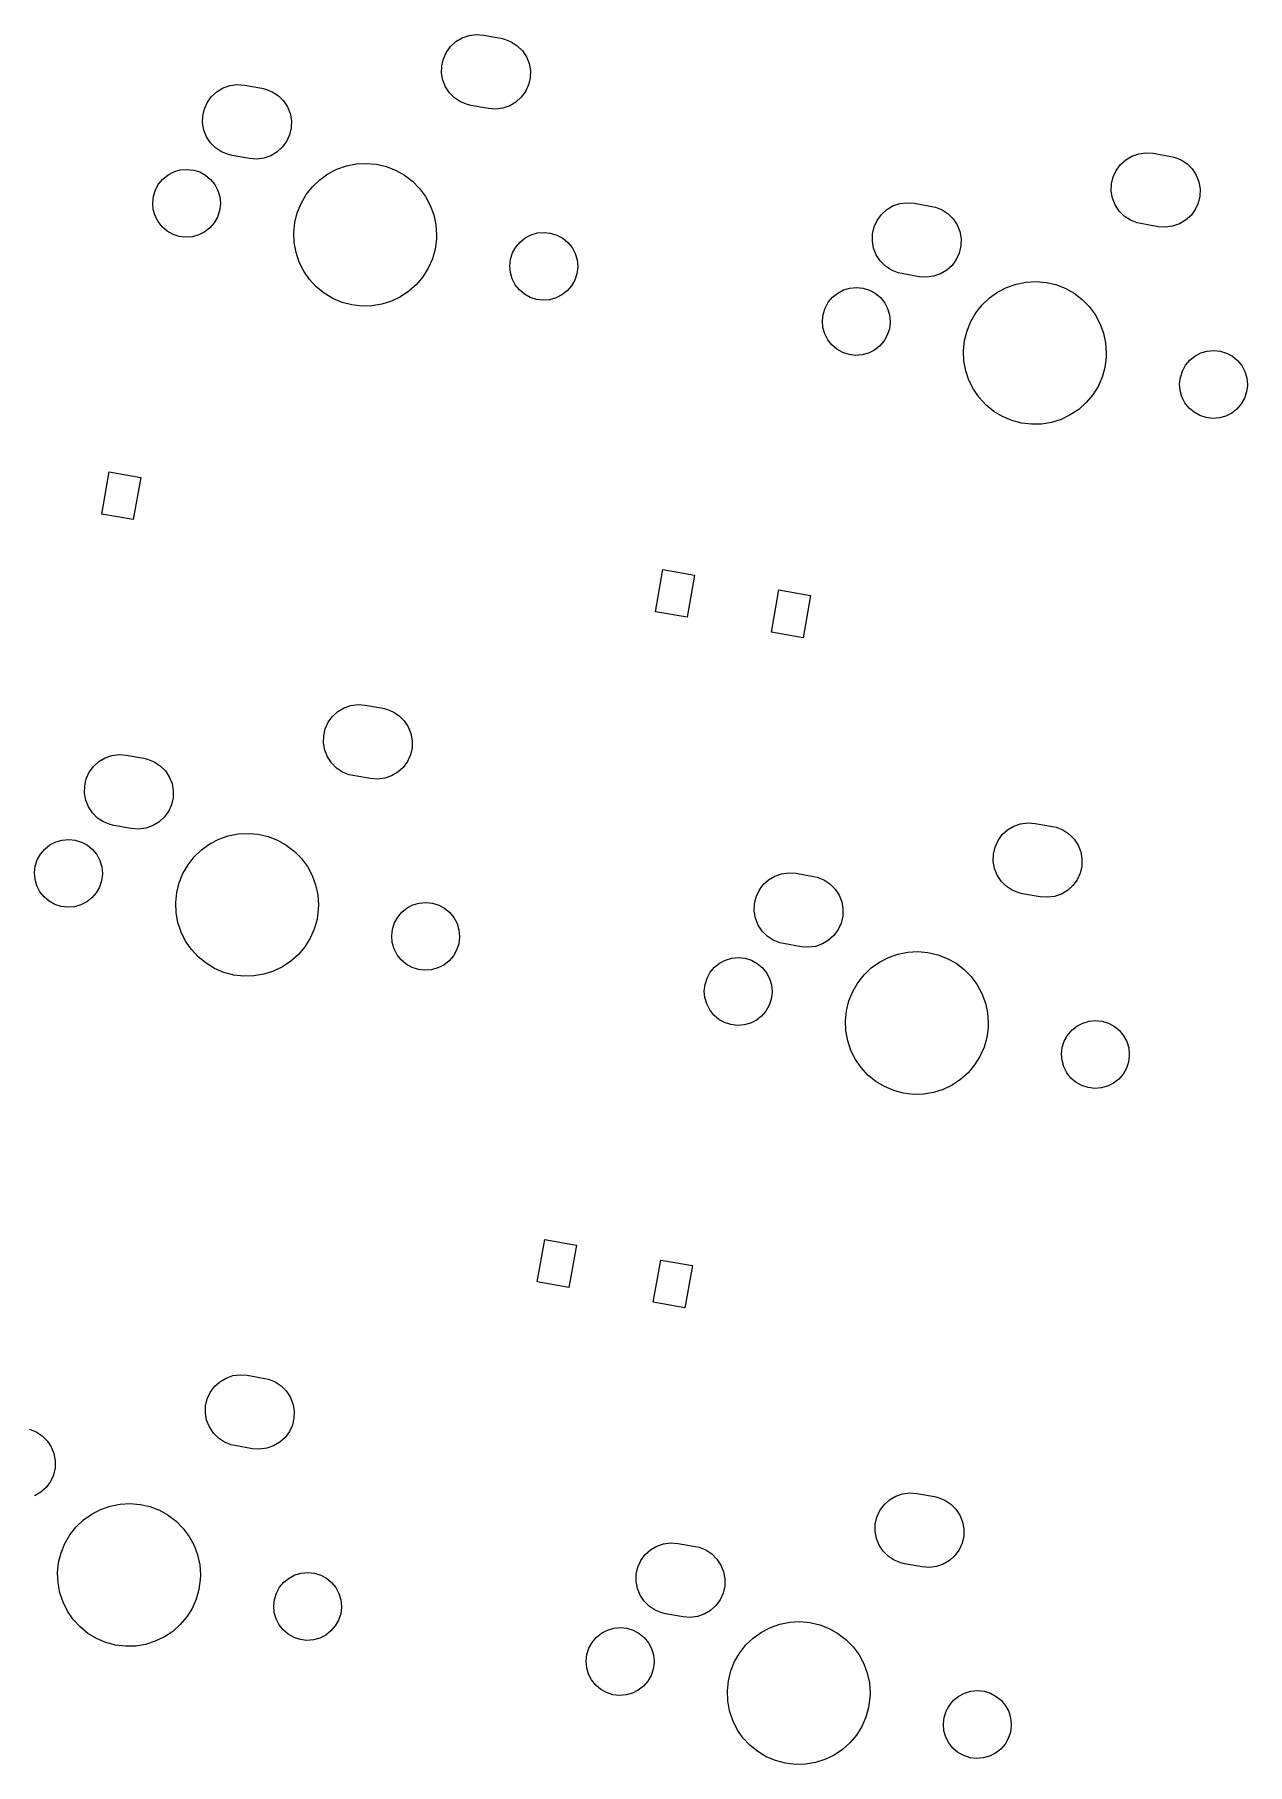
# Model space of a CAD drawing. Extents: x -73 to 324, y -180 to -25.
# Drawn here: x 117.53 to 151.5, y -102.15 to -53.72 of the extents above; entities that cross this region are included whole.
import ezdxf

# ---------------------------------------------------------------- set-up
doc = ezdxf.new("R2010")
doc.units = 0
doc.layers.add('BLACK', color=7, linetype='CONTINUOUS')

msp = doc.modelspace()

# ---------------------------------------------------------------- linework, layer by layer
at = {"layer": 'BLACK', "linetype": 'CONTINUOUS'}
for p, q in [((129.505, -53.8125), (129.696, -53.7467)), ((129.696, -53.7467), (129.897, -53.7207)), ((129.897, -53.7207), (130.098, -53.7355)), ((130.098, -53.7355), (130.591, -53.8223)), ((128.978, -54.398), (129.062, -54.2143)), ((129.062, -54.2143), (129.182, -54.0512)), ((129.182, -54.0512), (129.331, -53.9154)), ((129.331, -53.9154), (129.505, -53.8125)), ((130.591, -53.8223), (130.693, -53.8459)), ((130.693, -53.8459), (130.88, -53.9209)), ((130.88, -53.9209), (131.049, -54.0322)), ((131.049, -54.0322), (131.192, -54.1751)), ((131.192, -54.1751), (131.303, -54.3438)), ((128.928, -54.797), (128.933, -54.595)), ((128.933, -54.595), (128.978, -54.398)), ((131.303, -54.3438), (131.378, -54.5315)), ((131.378, -54.5315), (131.414, -54.7304)), ((122.637, -55.3142), (122.811, -55.2113)), ((122.811, -55.2113), (123.002, -55.1455)), ((123.002, -55.1455), (123.202, -55.1194)), ((123.202, -55.1194), (123.404, -55.1342)), ((123.404, -55.1342), (123.896, -55.2211)), ((128.963, -54.9959), (128.928, -54.797)), ((129.039, -55.1836), (128.963, -54.9959)), ((129.15, -55.3523), (129.039, -55.1836)), ((131.364, -55.1294), (131.28, -55.3132)), ((131.409, -54.9325), (131.364, -55.1294)), ((131.414, -54.7304), (131.409, -54.9325)), ((122.284, -55.7968), (122.368, -55.613)), ((122.368, -55.613), (122.487, -55.4499)), ((122.487, -55.4499), (122.637, -55.3142)), ((123.896, -55.2211), (123.998, -55.2446)), ((123.998, -55.2446), (124.186, -55.3197)), ((124.186, -55.3197), (124.355, -55.4309)), ((124.355, -55.4309), (124.498, -55.5738)), ((124.498, -55.5738), (124.609, -55.7426)), ((129.293, -55.4952), (129.15, -55.3523)), ((129.461, -55.6065), (129.293, -55.4952)), ((129.649, -55.6816), (129.461, -55.6065)), ((129.751, -55.7051), (129.649, -55.6816)), ((131.011, -55.612), (130.837, -55.7149)), ((131.16, -55.4763), (131.011, -55.612)), ((131.28, -55.3132), (131.16, -55.4763)), ((122.233, -56.1958), (122.238, -55.9937)), ((122.238, -55.9937), (122.284, -55.7968)), ((124.609, -55.7426), (124.684, -55.9302)), ((124.684, -55.9302), (124.72, -56.1291)), ((124.72, -56.1291), (124.715, -56.3312)), ((130.244, -55.7919), (129.751, -55.7051)), ((130.445, -55.8067), (130.244, -55.7919)), ((130.646, -55.7807), (130.445, -55.8067)), ((130.837, -55.7149), (130.646, -55.7807)), ((122.269, -56.3947), (122.233, -56.1958)), ((122.344, -56.5823), (122.269, -56.3947)), ((122.455, -56.7511), (122.344, -56.5823)), ((124.669, -56.5281), (124.585, -56.7119)), ((124.715, -56.3312), (124.669, -56.5281)), ((122.598, -56.894), (122.455, -56.7511)), ((122.767, -57.0052), (122.598, -56.894)), ((122.955, -57.0803), (122.767, -57.0052)), ((123.057, -57.1039), (122.955, -57.0803)), ((123.549, -57.1907), (123.057, -57.1039)), ((124.142, -57.1136), (123.951, -57.1794)), ((124.316, -57.0108), (124.142, -57.1136)), ((124.466, -56.875), (124.316, -57.0108)), ((124.585, -56.7119), (124.466, -56.875)), ((148.092, -57.2234), (148.266, -57.1205)), ((148.266, -57.1205), (148.457, -57.0547)), ((148.457, -57.0547), (148.657, -57.0287)), ((148.657, -57.0287), (148.859, -57.0435)), ((148.859, -57.0435), (149.351, -57.1303)), ((149.351, -57.1303), (149.453, -57.1539)), ((121.264, -57.6484), (121.429, -57.5625)), ((121.429, -57.5625), (121.607, -57.5102)), ((121.607, -57.5102), (121.791, -57.4934)), ((121.791, -57.4934), (121.976, -57.5127)), ((121.976, -57.5127), (122.153, -57.5676)), ((122.153, -57.5676), (122.316, -57.6557)), ((123.75, -57.2055), (123.549, -57.1907)), ((123.951, -57.1794), (123.75, -57.2055)), ((125.513, -57.7844), (125.742, -57.6202)), ((125.742, -57.6202), (125.993, -57.49)), ((125.993, -57.49), (126.26, -57.3964)), ((126.26, -57.3964), (126.537, -57.3412)), ((126.537, -57.3412), (126.819, -57.3257)), ((126.819, -57.3257), (127.1, -57.3501)), ((127.1, -57.3501), (127.375, -57.4139)), ((127.375, -57.4139), (127.639, -57.5158)), ((127.639, -57.5158), (127.885, -57.6539)), ((147.739, -57.706), (147.823, -57.5223)), ((147.823, -57.5223), (147.942, -57.3592)), ((147.942, -57.3592), (148.092, -57.2234)), ((149.453, -57.1539), (149.641, -57.2289)), ((149.641, -57.2289), (149.81, -57.3402)), ((149.81, -57.3402), (149.953, -57.4831)), ((149.953, -57.4831), (150.064, -57.6518)), ((120.855, -58.2458), (120.911, -58.0691)), ((120.911, -58.0691), (121.001, -57.9066)), ((121.001, -57.9066), (121.12, -57.7646)), ((121.12, -57.7646), (121.264, -57.6484)), ((122.316, -57.6557), (122.459, -57.7739)), ((122.459, -57.7739), (122.576, -57.9176)), ((122.576, -57.9176), (122.663, -58.0813)), ((122.663, -58.0813), (122.716, -58.2588)), ((125.133, -58.2013), (125.308, -57.9794)), ((125.308, -57.9794), (125.513, -57.7844)), ((127.885, -57.6539), (128.11, -57.8252)), ((128.11, -57.8252), (128.308, -58.0266)), ((128.308, -58.0266), (128.476, -58.2538)), ((147.688, -58.105), (147.693, -57.903)), ((147.724, -58.3039), (147.688, -58.105)), ((147.693, -57.903), (147.739, -57.706)), ((150.064, -57.6518), (150.139, -57.8395)), ((150.139, -57.8395), (150.175, -58.0384)), ((150.175, -58.0384), (150.17, -58.2405)), ((120.835, -58.4301), (120.855, -58.2458)), ((120.85, -58.6148), (120.835, -58.4301)), ((122.734, -58.4699), (122.711, -58.6538)), ((122.716, -58.2588), (122.735, -58.4433)), ((122.735, -58.4433), (122.734, -58.4699)), ((124.885, -58.7074), (124.991, -58.4456)), ((124.991, -58.4456), (125.133, -58.2013)), ((128.476, -58.2538), (128.61, -58.5024)), ((128.61, -58.5024), (128.708, -58.7675)), ((141.397, -58.6221), (141.571, -58.5193)), ((141.571, -58.5193), (141.762, -58.4535)), ((141.762, -58.4535), (141.963, -58.4274)), ((141.963, -58.4274), (142.164, -58.4422)), ((142.164, -58.4422), (142.657, -58.5291)), ((142.657, -58.5291), (142.759, -58.5526)), ((142.759, -58.5526), (142.946, -58.6277)), ((147.799, -58.4916), (147.724, -58.3039)), ((147.91, -58.6603), (147.799, -58.4916)), ((150.124, -58.4374), (150.04, -58.6212)), ((150.17, -58.2405), (150.124, -58.4374)), ((120.901, -58.7931), (120.85, -58.6148)), ((120.986, -58.958), (120.901, -58.7931)), ((121.101, -59.1033), (120.986, -58.958)), ((122.561, -58.9909), (122.44, -59.1313)), ((122.652, -58.8297), (122.561, -58.9909)), ((122.711, -58.6538), (122.652, -58.8297)), ((124.788, -59.2626), (124.817, -58.9816)), ((124.817, -58.9816), (124.885, -58.7074)), ((128.708, -58.7675), (128.767, -59.0437)), ((128.767, -59.0437), (128.787, -59.3255)), ((141.044, -59.1048), (141.128, -58.921)), ((141.128, -58.921), (141.248, -58.7579)), ((141.248, -58.7579), (141.397, -58.6221)), ((142.946, -58.6277), (143.115, -58.7389)), ((143.115, -58.7389), (143.258, -58.8818)), ((143.258, -58.8818), (143.369, -59.0506)), ((143.369, -59.0506), (143.444, -59.2382)), ((148.053, -58.8032), (147.91, -58.6603)), ((148.222, -58.9145), (148.053, -58.8032)), ((148.41, -58.9896), (148.222, -58.9145)), ((148.512, -59.0131), (148.41, -58.9896)), ((149.004, -59.0999), (148.512, -59.0131)), ((149.597, -59.0229), (149.406, -59.0887)), ((149.771, -58.92), (149.597, -59.0229)), ((149.921, -58.7843), (149.771, -58.92)), ((150.04, -58.6212), (149.921, -58.7843)), ((121.242, -59.2234), (121.101, -59.1033)), ((121.404, -59.3139), (121.242, -59.2234)), ((121.581, -59.3712), (121.404, -59.3139)), ((121.765, -59.3931), (121.581, -59.3712)), ((121.95, -59.3789), (121.765, -59.3931)), ((122.128, -59.329), (121.95, -59.3789)), ((122.294, -59.2454), (122.128, -59.329)), ((122.44, -59.1313), (122.294, -59.2454)), ((124.799, -59.5449), (124.788, -59.2626)), ((124.85, -59.8228), (124.799, -59.5449)), ((128.783, -59.451), (128.746, -59.731)), ((128.787, -59.3255), (128.783, -59.451)), ((131.006, -59.6709), (131.126, -59.5289)), ((131.126, -59.5289), (131.27, -59.4127)), ((131.27, -59.4127), (131.434, -59.3268)), ((131.434, -59.3268), (131.612, -59.2744)), ((131.612, -59.2744), (131.797, -59.2576)), ((131.797, -59.2576), (131.981, -59.277)), ((131.981, -59.277), (132.158, -59.3318)), ((132.158, -59.3318), (132.321, -59.42)), ((132.321, -59.42), (132.464, -59.5382)), ((132.464, -59.5382), (132.582, -59.6819)), ((140.994, -59.5038), (140.999, -59.3017)), ((141.029, -59.7027), (140.994, -59.5038)), ((140.999, -59.3017), (141.044, -59.1048)), ((143.444, -59.2382), (143.48, -59.4371)), ((143.48, -59.4371), (143.475, -59.6392)), ((149.206, -59.1147), (149.004, -59.0999)), ((149.406, -59.0887), (149.206, -59.1147)), ((124.94, -60.0908), (124.85, -59.8228)), ((128.669, -60.0029), (128.555, -60.2613)), ((128.746, -59.731), (128.669, -60.0029)), ((130.84, -60.1943), (130.861, -60.0101)), ((130.861, -60.0101), (130.917, -59.8334)), ((130.917, -59.8334), (131.006, -59.6709)), ((132.582, -59.6819), (132.669, -59.8456)), ((132.669, -59.8456), (132.722, -60.0231)), ((132.722, -60.0231), (132.74, -60.2076)), ((141.105, -59.8903), (141.029, -59.7027)), ((141.216, -60.0591), (141.105, -59.8903)), ((143.346, -60.0199), (143.226, -60.183)), ((143.43, -59.8361), (143.346, -60.0199)), ((143.475, -59.6392), (143.43, -59.8361)), ((125.066, -60.3436), (124.94, -60.0908)), ((125.227, -60.576), (125.066, -60.3436)), ((128.405, -60.501), (128.224, -60.7173)), ((128.555, -60.2613), (128.405, -60.501)), ((130.856, -60.3791), (130.84, -60.1943)), ((130.907, -60.5573), (130.856, -60.3791)), ((132.717, -60.4181), (132.658, -60.594)), ((132.74, -60.2341), (132.717, -60.4181)), ((132.74, -60.2076), (132.74, -60.2341)), ((141.359, -60.202), (141.216, -60.0591)), ((141.527, -60.3132), (141.359, -60.202)), ((141.715, -60.3883), (141.527, -60.3132)), ((141.817, -60.4119), (141.715, -60.3883)), ((142.31, -60.4987), (141.817, -60.4119)), ((142.511, -60.5135), (142.31, -60.4987)), ((142.712, -60.4874), (142.511, -60.5135)), ((142.903, -60.4216), (142.712, -60.4874)), ((143.077, -60.3188), (142.903, -60.4216)), ((143.226, -60.183), (143.077, -60.3188)), ((125.418, -60.7834), (125.227, -60.576)), ((125.637, -60.9618), (125.418, -60.7834)), ((125.879, -61.1075), (125.637, -60.9618)), ((128.013, -60.9058), (127.778, -61.0627)), ((128.224, -60.7173), (128.013, -60.9058)), ((130.992, -60.7222), (130.907, -60.5573)), ((131.107, -60.8675), (130.992, -60.7222)), ((131.248, -60.9877), (131.107, -60.8675)), ((131.41, -61.0781), (131.248, -60.9877)), ((132.299, -61.0097), (132.134, -61.0933)), ((132.445, -60.8956), (132.299, -61.0097)), ((132.567, -60.7552), (132.445, -60.8956)), ((132.658, -60.594), (132.567, -60.7552)), ((139.88, -61.0726), (140.025, -60.9564)), ((140.025, -60.9564), (140.189, -60.8705)), ((140.189, -60.8705), (140.367, -60.8182)), ((140.367, -60.8182), (140.552, -60.8014)), ((140.552, -60.8014), (140.736, -60.8207)), ((140.736, -60.8207), (140.913, -60.8756)), ((140.913, -60.8756), (141.076, -60.9637)), ((141.076, -60.9637), (141.219, -61.0819)), ((144.273, -61.0924), (144.503, -60.9282)), ((144.503, -60.9282), (144.754, -60.798)), ((144.754, -60.798), (145.02, -60.7044)), ((145.02, -60.7044), (145.297, -60.6492)), ((145.297, -60.6492), (145.579, -60.6337)), ((145.579, -60.6337), (145.861, -60.6581)), ((145.861, -60.6581), (146.136, -60.7219)), ((146.136, -60.7219), (146.4, -60.8238)), ((146.4, -60.8238), (146.646, -60.9619)), ((146.646, -60.9619), (146.871, -61.1332)), ((126.14, -61.2176), (125.879, -61.1075)), ((126.413, -61.29), (126.14, -61.2176)), ((126.693, -61.3232), (126.413, -61.29)), ((126.976, -61.3166), (126.693, -61.3232)), ((127.254, -61.2702), (126.976, -61.3166)), ((127.524, -61.185), (127.254, -61.2702)), ((127.778, -61.0627), (127.524, -61.185)), ((131.586, -61.1354), (131.41, -61.0781)), ((131.77, -61.1574), (131.586, -61.1354)), ((131.955, -61.1432), (131.77, -61.1574)), ((132.134, -61.0933), (131.955, -61.1432)), ((139.616, -61.5538), (139.672, -61.3771)), ((139.672, -61.3771), (139.761, -61.2146)), ((139.761, -61.2146), (139.88, -61.0726)), ((141.219, -61.0819), (141.336, -61.2256)), ((141.336, -61.2256), (141.423, -61.3893)), ((141.423, -61.3893), (141.477, -61.5668)), ((143.894, -61.5093), (144.069, -61.2874)), ((144.069, -61.2874), (144.273, -61.0924)), ((146.871, -61.1332), (147.069, -61.3346)), ((147.069, -61.3346), (147.237, -61.5618)), ((139.595, -61.7381), (139.616, -61.5538)), ((139.611, -61.9228), (139.595, -61.7381)), ((139.662, -62.1011), (139.611, -61.9228)), ((141.472, -61.9618), (141.413, -62.1377)), ((141.495, -61.7779), (141.472, -61.9618)), ((141.477, -61.5668), (141.495, -61.7513)), ((141.495, -61.7513), (141.495, -61.7779)), ((143.646, -62.0154), (143.752, -61.7536)), ((143.752, -61.7536), (143.894, -61.5093)), ((147.237, -61.5618), (147.371, -61.8104)), ((147.371, -61.8104), (147.469, -62.0755)), ((139.747, -62.266), (139.662, -62.1011)), ((139.862, -62.4113), (139.747, -62.266)), ((140.003, -62.5314), (139.862, -62.4113)), ((141.2, -62.4393), (141.054, -62.5534)), ((141.321, -62.2989), (141.2, -62.4393)), ((141.413, -62.1377), (141.321, -62.2989)), ((143.549, -62.5706), (143.578, -62.2896)), ((143.578, -62.2896), (143.646, -62.0154)), ((147.469, -62.0755), (147.528, -62.3517)), ((147.528, -62.3517), (147.548, -62.6335)), ((140.165, -62.6219), (140.003, -62.5314)), ((140.341, -62.6792), (140.165, -62.6219)), ((140.525, -62.7011), (140.341, -62.6792)), ((140.71, -62.6869), (140.525, -62.7011)), ((140.889, -62.637), (140.71, -62.6869)), ((141.054, -62.5534), (140.889, -62.637)), ((143.56, -62.8529), (143.549, -62.5706)), ((143.611, -63.1308), (143.56, -62.8529)), ((147.544, -62.759), (147.506, -63.039)), ((147.548, -62.6335), (147.544, -62.759)), ((149.767, -62.9789), (149.886, -62.8368)), ((149.886, -62.8368), (150.031, -62.7207)), ((150.031, -62.7207), (150.195, -62.6348)), ((150.195, -62.6348), (150.373, -62.5824)), ((150.373, -62.5824), (150.557, -62.5656)), ((150.557, -62.5656), (150.742, -62.585)), ((150.742, -62.585), (150.919, -62.6398)), ((150.919, -62.6398), (151.082, -62.728)), ((151.082, -62.728), (151.225, -62.8462)), ((151.225, -62.8462), (151.342, -62.9899)), ((143.7, -63.3988), (143.611, -63.1308)), ((143.827, -63.6515), (143.7, -63.3988)), ((147.43, -63.3109), (147.316, -63.5693)), ((147.506, -63.039), (147.43, -63.3109)), ((149.601, -63.5023), (149.622, -63.3181)), ((149.622, -63.3181), (149.678, -63.1414)), ((149.678, -63.1414), (149.767, -62.9789)), ((151.342, -62.9899), (151.429, -63.1536)), ((151.429, -63.1536), (151.483, -63.3311)), ((151.483, -63.3311), (151.501, -63.5156)), ((143.987, -63.884), (143.827, -63.6515)), ((144.179, -64.0914), (143.987, -63.884)), ((147.166, -63.809), (146.984, -64.0253)), ((147.316, -63.5693), (147.166, -63.809)), ((149.616, -63.6871), (149.601, -63.5023)), ((149.668, -63.8653), (149.616, -63.6871)), ((149.752, -64.0302), (149.668, -63.8653)), ((151.419, -63.902), (151.327, -64.0632)), ((151.477, -63.7261), (151.419, -63.902)), ((151.5, -63.5421), (151.477, -63.7261)), ((151.501, -63.5156), (151.5, -63.5421)), ((144.398, -64.2698), (144.179, -64.0914)), ((144.64, -64.4155), (144.398, -64.2698)), ((146.539, -64.3707), (146.284, -64.493)), ((146.774, -64.2138), (146.539, -64.3707)), ((146.984, -64.0253), (146.774, -64.2138)), ((149.867, -64.1755), (149.752, -64.0302)), ((150.009, -64.2957), (149.867, -64.1755)), ((150.17, -64.3861), (150.009, -64.2957)), ((150.347, -64.4434), (150.17, -64.3861)), ((150.894, -64.4013), (150.716, -64.4512)), ((151.06, -64.3177), (150.894, -64.4013)), ((151.206, -64.2036), (151.06, -64.3177)), ((151.327, -64.0632), (151.206, -64.2036)), ((144.9, -64.5256), (144.64, -64.4155)), ((145.173, -64.598), (144.9, -64.5256)), ((145.454, -64.6312), (145.173, -64.598)), ((145.736, -64.6246), (145.454, -64.6312)), ((146.015, -64.5782), (145.736, -64.6246)), ((146.284, -64.493), (146.015, -64.5782)), ((150.531, -64.4654), (150.347, -64.4434)), ((150.716, -64.4512), (150.531, -64.4654)), ((119.406, -67.1444), (119.614, -65.9626)), ((119.614, -65.9626), (120.5, -66.1189)), ((120.5, -66.1189), (120.292, -67.3007)), ((120.292, -67.3007), (119.406, -67.1444)), ((134.916, -69.8794), (135.125, -68.6976)), ((135.125, -68.6976), (136.011, -68.8539)), ((136.011, -68.8539), (135.803, -70.0356)), ((138.166, -70.4524), (138.374, -69.2706)), ((138.374, -69.2706), (139.261, -69.4269)), ((139.261, -69.4269), (139.052, -70.6087)), ((135.803, -70.0356), (134.916, -69.8794)), ((139.052, -70.6087), (138.166, -70.4524)), ((126.023, -72.676), (126.197, -72.5731)), ((126.197, -72.5731), (126.388, -72.5073)), ((126.388, -72.5073), (126.589, -72.4813)), ((126.589, -72.4813), (126.79, -72.4961)), ((126.79, -72.4961), (127.283, -72.5829)), ((127.283, -72.5829), (127.385, -72.6064)), ((127.385, -72.6064), (127.572, -72.6815)), ((125.67, -73.1586), (125.754, -72.9749)), ((125.754, -72.9749), (125.874, -72.8118)), ((125.874, -72.8118), (126.023, -72.676)), ((127.572, -72.6815), (127.741, -72.7928)), ((127.741, -72.7928), (127.884, -72.9357)), ((127.884, -72.9357), (127.995, -73.1044)), ((127.995, -73.1044), (128.07, -73.2921)), ((125.62, -73.5576), (125.625, -73.3556)), ((125.655, -73.7565), (125.62, -73.5576)), ((125.625, -73.3556), (125.67, -73.1586)), ((128.07, -73.2921), (128.106, -73.491)), ((128.106, -73.491), (128.101, -73.693)), ((119.179, -74.2105), (119.329, -74.0747)), ((119.329, -74.0747), (119.503, -73.9719)), ((119.503, -73.9719), (119.694, -73.9061)), ((119.694, -73.9061), (119.894, -73.88)), ((119.894, -73.88), (120.096, -73.8948)), ((120.096, -73.8948), (120.588, -73.9816)), ((120.588, -73.9816), (120.69, -74.0052)), ((120.69, -74.0052), (120.878, -74.0803)), ((120.878, -74.0803), (121.047, -74.1915)), ((125.731, -73.9442), (125.655, -73.7565)), ((125.842, -74.1129), (125.731, -73.9442)), ((127.972, -74.0737), (127.852, -74.2368)), ((128.056, -73.89), (127.972, -74.0737)), ((128.101, -73.693), (128.056, -73.89)), ((118.93, -74.7543), (118.976, -74.5574)), ((118.976, -74.5574), (119.06, -74.3736)), ((119.06, -74.3736), (119.179, -74.2105)), ((121.047, -74.1915), (121.19, -74.3344)), ((121.19, -74.3344), (121.301, -74.5032)), ((121.301, -74.5032), (121.376, -74.6908)), ((125.985, -74.2558), (125.842, -74.1129)), ((126.153, -74.3671), (125.985, -74.2558)), ((126.341, -74.4421), (126.153, -74.3671)), ((126.443, -74.4657), (126.341, -74.4421)), ((126.936, -74.5525), (126.443, -74.4657)), ((127.137, -74.5673), (126.936, -74.5525)), ((127.338, -74.5413), (127.137, -74.5673)), ((127.529, -74.4755), (127.338, -74.5413)), ((127.703, -74.3726), (127.529, -74.4755)), ((127.852, -74.2368), (127.703, -74.3726)), ((118.925, -74.9564), (118.93, -74.7543)), ((118.961, -75.1553), (118.925, -74.9564)), ((121.376, -74.6908), (121.412, -74.8897)), ((121.412, -74.8897), (121.407, -75.0918)), ((119.036, -75.3429), (118.961, -75.1553)), ((119.147, -75.5117), (119.036, -75.3429)), ((119.29, -75.6546), (119.147, -75.5117)), ((121.277, -75.4725), (121.158, -75.6356)), ((121.361, -75.2887), (121.277, -75.4725)), ((121.407, -75.0918), (121.361, -75.2887)), ((119.459, -75.7658), (119.29, -75.6546)), ((119.647, -75.8409), (119.459, -75.7658)), ((119.749, -75.8644), (119.647, -75.8409)), ((120.241, -75.9513), (119.749, -75.8644)), ((120.442, -75.9661), (120.241, -75.9513)), ((120.643, -75.94), (120.442, -75.9661)), ((120.834, -75.8742), (120.643, -75.94)), ((121.008, -75.7714), (120.834, -75.8742)), ((121.158, -75.6356), (121.008, -75.7714)), ((144.634, -76.1198), (144.784, -75.984)), ((144.784, -75.984), (144.958, -75.8811)), ((144.958, -75.8811), (145.149, -75.8153)), ((145.149, -75.8153), (145.349, -75.7893)), ((145.349, -75.7893), (145.551, -75.8041)), ((145.551, -75.8041), (146.043, -75.8909)), ((146.043, -75.8909), (146.145, -75.9144)), ((146.145, -75.9144), (146.333, -75.9895)), ((146.333, -75.9895), (146.502, -76.1008)), ((117.812, -76.5252), (117.956, -76.409)), ((117.956, -76.409), (118.121, -76.3231)), ((118.121, -76.3231), (118.299, -76.2707)), ((118.299, -76.2707), (118.483, -76.2539)), ((118.483, -76.2539), (118.668, -76.2733)), ((118.668, -76.2733), (118.845, -76.3282)), ((118.845, -76.3282), (119.008, -76.4163)), ((119.008, -76.4163), (119.151, -76.5345)), ((122.205, -76.545), (122.434, -76.3808)), ((122.434, -76.3808), (122.685, -76.2505)), ((122.685, -76.2505), (122.952, -76.1569)), ((122.952, -76.1569), (123.229, -76.1018)), ((123.229, -76.1018), (123.511, -76.0863)), ((123.511, -76.0863), (123.792, -76.1107)), ((123.792, -76.1107), (124.067, -76.1745)), ((124.067, -76.1745), (124.331, -76.2764)), ((124.331, -76.2764), (124.577, -76.4144)), ((124.577, -76.4144), (124.802, -76.5858)), ((144.385, -76.6636), (144.431, -76.4666)), ((144.431, -76.4666), (144.515, -76.2829)), ((144.515, -76.2829), (144.634, -76.1198)), ((146.502, -76.1008), (146.645, -76.2437)), ((146.645, -76.2437), (146.756, -76.4124)), ((146.756, -76.4124), (146.831, -76.6001)), ((117.547, -77.0064), (117.603, -76.8297)), ((117.603, -76.8297), (117.693, -76.6672)), ((117.693, -76.6672), (117.812, -76.5252)), ((119.151, -76.5345), (119.268, -76.6782)), ((119.268, -76.6782), (119.355, -76.8419)), ((119.355, -76.8419), (119.408, -77.0194)), ((121.683, -77.2062), (121.825, -76.9619)), ((121.825, -76.9619), (122, -76.74)), ((122, -76.74), (122.205, -76.545)), ((124.802, -76.5858), (125, -76.7872)), ((125, -76.7872), (125.168, -77.0144)), ((144.38, -76.8656), (144.385, -76.6636)), ((144.416, -77.0645), (144.38, -76.8656)), ((146.862, -77.001), (146.816, -77.198)), ((146.831, -76.6001), (146.867, -76.799)), ((146.867, -76.799), (146.862, -77.001)), ((117.527, -77.1907), (117.547, -77.0064)), ((117.542, -77.3754), (117.527, -77.1907)), ((117.593, -77.5536), (117.542, -77.3754)), ((119.403, -77.4144), (119.344, -77.5903)), ((119.426, -77.2304), (119.403, -77.4144)), ((119.408, -77.0194), (119.427, -77.2039)), ((119.427, -77.2039), (119.426, -77.2304)), ((121.509, -77.7422), (121.577, -77.468)), ((121.577, -77.468), (121.683, -77.2062)), ((125.168, -77.0144), (125.302, -77.263)), ((125.302, -77.263), (125.4, -77.5281)), ((137.94, -77.5185), (138.089, -77.3827)), ((138.089, -77.3827), (138.263, -77.2799)), ((138.263, -77.2799), (138.454, -77.2141)), ((138.454, -77.2141), (138.655, -77.188)), ((138.655, -77.188), (138.856, -77.2028)), ((138.856, -77.2028), (139.349, -77.2896)), ((139.349, -77.2896), (139.451, -77.3132)), ((139.451, -77.3132), (139.638, -77.3883)), ((139.638, -77.3883), (139.807, -77.4995)), ((144.491, -77.2522), (144.416, -77.0645)), ((144.602, -77.4209), (144.491, -77.2522)), ((144.745, -77.5638), (144.602, -77.4209)), ((146.732, -77.3817), (146.613, -77.5448)), ((146.816, -77.198), (146.732, -77.3817)), ((117.678, -77.7185), (117.593, -77.5536)), ((117.793, -77.8638), (117.678, -77.7185)), ((117.934, -77.984), (117.793, -77.8638)), ((119.132, -77.8919), (118.986, -78.006)), ((119.253, -77.7515), (119.132, -77.8919)), ((119.344, -77.5903), (119.253, -77.7515)), ((121.48, -78.0232), (121.509, -77.7422)), ((125.4, -77.5281), (125.459, -77.8043)), ((125.459, -77.8043), (125.479, -78.0861)), ((137.691, -78.0623), (137.736, -77.8654)), ((137.736, -77.8654), (137.82, -77.6816)), ((137.82, -77.6816), (137.94, -77.5185)), ((139.807, -77.4995), (139.95, -77.6424)), ((139.95, -77.6424), (140.061, -77.8112)), ((140.061, -77.8112), (140.136, -77.9988)), ((144.914, -77.6751), (144.745, -77.5638)), ((145.102, -77.7501), (144.914, -77.6751)), ((145.204, -77.7737), (145.102, -77.7501)), ((145.696, -77.8605), (145.204, -77.7737)), ((145.898, -77.8753), (145.696, -77.8605)), ((146.098, -77.8493), (145.898, -77.8753)), ((146.289, -77.7835), (146.098, -77.8493)), ((146.463, -77.6806), (146.289, -77.7835)), ((146.613, -77.5448), (146.463, -77.6806)), ((118.096, -78.0745), (117.934, -77.984)), ((118.273, -78.1318), (118.096, -78.0745)), ((118.457, -78.1537), (118.273, -78.1318)), ((118.642, -78.1395), (118.457, -78.1537)), ((118.82, -78.0896), (118.642, -78.1395)), ((118.986, -78.006), (118.82, -78.0896)), ((121.491, -78.3055), (121.48, -78.0232)), ((121.542, -78.5834), (121.491, -78.3055)), ((125.475, -78.2116), (125.438, -78.4916)), ((125.479, -78.0861), (125.475, -78.2116)), ((127.609, -78.5939), (127.698, -78.4315)), ((127.698, -78.4315), (127.818, -78.2894)), ((127.818, -78.2894), (127.962, -78.1733)), ((127.962, -78.1733), (128.126, -78.0874)), ((128.126, -78.0874), (128.304, -78.035)), ((128.304, -78.035), (128.489, -78.0182)), ((128.489, -78.0182), (128.673, -78.0376)), ((128.673, -78.0376), (128.85, -78.0924)), ((128.85, -78.0924), (129.013, -78.1806)), ((129.013, -78.1806), (129.156, -78.2988)), ((129.156, -78.2988), (129.274, -78.4425)), ((129.274, -78.4425), (129.361, -78.6062)), ((137.686, -78.2643), (137.691, -78.0623)), ((137.721, -78.4633), (137.686, -78.2643)), ((140.167, -78.3998), (140.122, -78.5967)), ((140.136, -77.9988), (140.172, -78.1977)), ((140.172, -78.1977), (140.167, -78.3998)), ((121.632, -78.8514), (121.542, -78.5834)), ((121.758, -79.1041), (121.632, -78.8514)), ((125.361, -78.7635), (125.247, -79.0219)), ((125.438, -78.4916), (125.361, -78.7635)), ((127.532, -78.9549), (127.553, -78.7707)), ((127.553, -78.7707), (127.609, -78.5939)), ((129.361, -78.6062), (129.414, -78.7837)), ((129.414, -78.7837), (129.432, -78.9682)), ((137.797, -78.6509), (137.721, -78.4633)), ((137.908, -78.8197), (137.797, -78.6509)), ((138.051, -78.9626), (137.908, -78.8197)), ((140.038, -78.7805), (139.918, -78.9436)), ((140.122, -78.5967), (140.038, -78.7805)), ((121.919, -79.3365), (121.758, -79.1041)), ((122.11, -79.544), (121.919, -79.3365)), ((125.097, -79.2616), (124.916, -79.4779)), ((125.247, -79.0219), (125.097, -79.2616)), ((127.548, -79.1397), (127.532, -78.9549)), ((127.599, -79.3179), (127.548, -79.1397)), ((127.684, -79.4828), (127.599, -79.3179)), ((129.35, -79.3546), (129.259, -79.5158)), ((129.409, -79.1787), (129.35, -79.3546)), ((129.432, -78.9947), (129.409, -79.1787)), ((129.432, -78.9682), (129.432, -78.9947)), ((138.219, -79.0738), (138.051, -78.9626)), ((138.407, -79.1489), (138.219, -79.0738)), ((138.509, -79.1724), (138.407, -79.1489)), ((139.002, -79.2593), (138.509, -79.1724)), ((139.203, -79.2741), (139.002, -79.2593)), ((139.404, -79.248), (139.203, -79.2741)), ((139.595, -79.1822), (139.404, -79.248)), ((139.769, -79.0793), (139.595, -79.1822)), ((139.918, -78.9436), (139.769, -79.0793)), ((141.712, -79.4649), (141.989, -79.4098)), ((141.989, -79.4098), (142.271, -79.3943)), ((142.271, -79.3943), (142.553, -79.4187)), ((142.553, -79.4187), (142.828, -79.4825)), ((122.329, -79.7224), (122.11, -79.544)), ((122.571, -79.8681), (122.329, -79.7224)), ((122.832, -79.9782), (122.571, -79.8681)), ((124.47, -79.8233), (124.216, -79.9456)), ((124.705, -79.6664), (124.47, -79.8233)), ((124.916, -79.4779), (124.705, -79.6664)), ((127.799, -79.6281), (127.684, -79.4828)), ((127.94, -79.7483), (127.799, -79.6281)), ((128.102, -79.8387), (127.94, -79.7483)), ((128.278, -79.896), (128.102, -79.8387)), ((128.462, -79.918), (128.278, -79.896)), ((128.647, -79.9038), (128.462, -79.918)), ((128.826, -79.8539), (128.647, -79.9038)), ((128.991, -79.7703), (128.826, -79.8539)), ((129.137, -79.6562), (128.991, -79.7703)), ((129.259, -79.5158), (129.137, -79.6562)), ((136.453, -79.9752), (136.572, -79.8332)), ((136.572, -79.8332), (136.717, -79.717)), ((136.717, -79.717), (136.881, -79.6311)), ((136.881, -79.6311), (137.059, -79.5787)), ((137.059, -79.5787), (137.244, -79.5619)), ((137.244, -79.5619), (137.428, -79.5813)), ((137.428, -79.5813), (137.605, -79.6362)), ((137.605, -79.6362), (137.768, -79.7243)), ((137.768, -79.7243), (137.911, -79.8425)), ((137.911, -79.8425), (138.028, -79.9862)), ((140.761, -80.048), (140.965, -79.853)), ((140.965, -79.853), (141.195, -79.6888)), ((141.195, -79.6888), (141.446, -79.5585)), ((141.446, -79.5585), (141.712, -79.4649)), ((142.828, -79.4825), (143.092, -79.5844)), ((143.092, -79.5844), (143.338, -79.7224)), ((143.338, -79.7224), (143.563, -79.8938)), ((143.563, -79.8938), (143.761, -80.0952)), ((123.105, -80.0506), (122.832, -79.9782)), ((123.385, -80.0838), (123.105, -80.0506)), ((123.668, -80.0772), (123.385, -80.0838)), ((123.946, -80.0308), (123.668, -80.0772)), ((124.216, -79.9456), (123.946, -80.0308)), ((136.287, -80.4987), (136.308, -80.3144)), ((136.308, -80.3144), (136.364, -80.1377)), ((136.364, -80.1377), (136.453, -79.9752)), ((138.028, -79.9862), (138.115, -80.1499)), ((138.115, -80.1499), (138.169, -80.3274)), ((138.169, -80.3274), (138.187, -80.5119)), ((140.444, -80.5142), (140.586, -80.2699)), ((140.586, -80.2699), (140.761, -80.048)), ((143.761, -80.0952), (143.929, -80.3224)), ((143.929, -80.3224), (144.063, -80.571)), ((136.303, -80.6834), (136.287, -80.4987)), ((136.354, -80.8616), (136.303, -80.6834)), ((136.439, -81.0265), (136.354, -80.8616)), ((138.164, -80.7224), (138.105, -80.8983)), ((138.187, -80.5384), (138.164, -80.7224)), ((138.187, -80.5119), (138.187, -80.5384)), ((140.27, -81.0502), (140.338, -80.776)), ((140.338, -80.776), (140.444, -80.5142)), ((144.063, -80.571), (144.161, -80.8361)), ((144.161, -80.8361), (144.22, -81.1123)), ((136.554, -81.1718), (136.439, -81.0265)), ((136.695, -81.292), (136.554, -81.1718)), ((136.857, -81.3825), (136.695, -81.292)), ((137.746, -81.314), (137.581, -81.3976)), ((137.892, -81.1999), (137.746, -81.314)), ((138.013, -81.0595), (137.892, -81.1999)), ((138.105, -80.8983), (138.013, -81.0595)), ((140.241, -81.3312), (140.27, -81.0502)), ((140.252, -81.6135), (140.241, -81.3312)), ((144.22, -81.1123), (144.24, -81.3941)), ((146.887, -81.3954), (147.065, -81.343)), ((147.065, -81.343), (147.249, -81.3262)), ((147.249, -81.3262), (147.434, -81.3456)), ((147.434, -81.3456), (147.611, -81.4004)), ((137.033, -81.4398), (136.857, -81.3825)), ((137.217, -81.4617), (137.033, -81.4398)), ((137.402, -81.4475), (137.217, -81.4617)), ((137.581, -81.3976), (137.402, -81.4475)), ((140.303, -81.8914), (140.252, -81.6135)), ((144.198, -81.7996), (144.122, -82.0715)), ((144.236, -81.5196), (144.198, -81.7996)), ((144.24, -81.3941), (144.236, -81.5196)), ((146.37, -81.9019), (146.459, -81.7395)), ((146.459, -81.7395), (146.578, -81.5974)), ((146.578, -81.5974), (146.723, -81.4813)), ((146.723, -81.4813), (146.887, -81.3954)), ((147.611, -81.4004), (147.774, -81.4886)), ((147.774, -81.4886), (147.917, -81.6068)), ((147.917, -81.6068), (148.034, -81.7505)), ((148.034, -81.7505), (148.121, -81.9142)), ((140.392, -82.1594), (140.303, -81.8914)), ((140.519, -82.4121), (140.392, -82.1594)), ((144.008, -82.3299), (143.858, -82.5696)), ((144.122, -82.0715), (144.008, -82.3299)), ((146.293, -82.2629), (146.314, -82.0787)), ((146.308, -82.4477), (146.293, -82.2629)), ((146.314, -82.0787), (146.37, -81.9019)), ((148.121, -81.9142), (148.175, -82.0917)), ((148.192, -82.3027), (148.169, -82.4867)), ((148.175, -82.0917), (148.193, -82.2762)), ((148.193, -82.2762), (148.192, -82.3027)), ((140.679, -82.6445), (140.519, -82.4121)), ((140.871, -82.852), (140.679, -82.6445)), ((143.676, -82.7859), (143.466, -82.9744)), ((143.858, -82.5696), (143.676, -82.7859)), ((146.36, -82.6259), (146.308, -82.4477)), ((146.444, -82.7908), (146.36, -82.6259)), ((146.559, -82.9361), (146.444, -82.7908)), ((148.111, -82.6626), (148.019, -82.8238)), ((148.169, -82.4867), (148.111, -82.6626)), ((141.09, -83.0304), (140.871, -82.852)), ((141.332, -83.1761), (141.09, -83.0304)), ((141.592, -83.2862), (141.332, -83.1761)), ((141.865, -83.3586), (141.592, -83.2862)), ((142.976, -83.2536), (142.707, -83.3388)), ((143.231, -83.1313), (142.976, -83.2536)), ((143.466, -82.9744), (143.231, -83.1313)), ((146.701, -83.0563), (146.559, -82.9361)), ((146.862, -83.1467), (146.701, -83.0563)), ((147.039, -83.204), (146.862, -83.1467)), ((147.223, -83.226), (147.039, -83.204)), ((147.408, -83.2118), (147.223, -83.226)), ((147.586, -83.1619), (147.408, -83.2118)), ((147.752, -83.0783), (147.586, -83.1619)), ((147.898, -82.9641), (147.752, -83.0783)), ((148.019, -82.8238), (147.898, -82.9641)), ((142.146, -83.3918), (141.865, -83.3586)), ((142.428, -83.3852), (142.146, -83.3918)), ((142.707, -83.3388), (142.428, -83.3852)), ((131.608, -88.6399), (131.817, -87.4582)), ((131.817, -87.4582), (132.703, -87.6145)), ((132.703, -87.6145), (132.495, -88.7962)), ((134.858, -89.213), (135.066, -88.0312)), ((135.066, -88.0312), (135.953, -88.1875)), ((135.953, -88.1875), (135.744, -89.3693)), ((132.495, -88.7962), (131.608, -88.6399)), ((135.744, -89.3693), (134.858, -89.213)), ((122.566, -91.5723), (122.715, -91.4366)), ((122.715, -91.4366), (122.889, -91.3337)), ((122.889, -91.3337), (123.08, -91.2679)), ((123.08, -91.2679), (123.281, -91.2419)), ((123.281, -91.2419), (123.482, -91.2567)), ((123.482, -91.2567), (123.975, -91.3435)), ((123.975, -91.3435), (124.077, -91.367)), ((124.077, -91.367), (124.264, -91.4421)), ((124.264, -91.4421), (124.433, -91.5534)), ((122.317, -92.1161), (122.362, -91.9192)), ((122.362, -91.9192), (122.446, -91.7354)), ((122.446, -91.7354), (122.566, -91.5723)), ((124.433, -91.5534), (124.576, -91.6963)), ((124.576, -91.6963), (124.687, -91.865)), ((124.687, -91.865), (124.762, -92.0527)), ((122.312, -92.3182), (122.317, -92.1161)), ((122.347, -92.5171), (122.312, -92.3182)), ((124.793, -92.4536), (124.748, -92.6506)), ((124.762, -92.0527), (124.798, -92.2516)), ((124.798, -92.2516), (124.793, -92.4536)), ((117.382, -92.7658), (117.57, -92.8408)), ((117.57, -92.8408), (117.739, -92.9521)), ((117.739, -92.9521), (117.882, -93.095)), ((122.423, -92.7048), (122.347, -92.5171)), ((122.534, -92.8735), (122.423, -92.7048)), ((122.677, -93.0164), (122.534, -92.8735)), ((124.664, -92.8343), (124.544, -92.9974)), ((124.748, -92.6506), (124.664, -92.8343)), ((117.882, -93.095), (117.993, -93.2637)), ((117.993, -93.2637), (118.068, -93.4514)), ((118.068, -93.4514), (118.104, -93.6503)), ((122.845, -93.1277), (122.677, -93.0164)), ((123.033, -93.2027), (122.845, -93.1277)), ((123.135, -93.2263), (123.033, -93.2027)), ((123.628, -93.3131), (123.135, -93.2263)), ((123.829, -93.3279), (123.628, -93.3131)), ((124.03, -93.3019), (123.829, -93.3279)), ((124.221, -93.2361), (124.03, -93.3019)), ((124.395, -93.1332), (124.221, -93.2361)), ((124.544, -92.9974), (124.395, -93.1332)), ((118.099, -93.8524), (118.053, -94.0493)), ((118.104, -93.6503), (118.099, -93.8524)), ((117.85, -94.3962), (117.7, -94.5319)), ((117.969, -94.2331), (117.85, -94.3962)), ((118.053, -94.0493), (117.969, -94.2331)), ((117.7, -94.5319), (117.526, -94.6348)), ((119.377, -95.0111), (119.644, -94.9175)), ((119.644, -94.9175), (119.921, -94.8624)), ((119.921, -94.8624), (120.203, -94.8469)), ((120.203, -94.8469), (120.484, -94.8713)), ((120.484, -94.8713), (120.759, -94.9351)), ((141.207, -95.0434), (141.326, -94.8803)), ((141.326, -94.8803), (141.476, -94.7446)), ((141.476, -94.7446), (141.65, -94.6417)), ((141.65, -94.6417), (141.841, -94.5759)), ((141.841, -94.5759), (142.041, -94.5499)), ((142.041, -94.5499), (142.243, -94.5647)), ((142.243, -94.5647), (142.735, -94.6515)), ((142.735, -94.6515), (142.837, -94.675)), ((142.837, -94.675), (143.025, -94.7501)), ((143.025, -94.7501), (143.194, -94.8614)), ((143.194, -94.8614), (143.337, -95.0043)), ((118.692, -95.5006), (118.897, -95.3056)), ((118.897, -95.3056), (119.126, -95.1414)), ((119.126, -95.1414), (119.377, -95.0111)), ((120.759, -94.9351), (121.023, -95.037)), ((121.023, -95.037), (121.269, -95.175)), ((121.269, -95.175), (121.494, -95.3464)), ((121.494, -95.3464), (121.692, -95.5477)), ((141.077, -95.4241), (141.123, -95.2272)), ((141.123, -95.2272), (141.207, -95.0434)), ((143.337, -95.0043), (143.448, -95.173)), ((143.448, -95.173), (143.523, -95.3607)), ((143.523, -95.3607), (143.559, -95.5596)), ((118.375, -95.9668), (118.517, -95.7225)), ((118.517, -95.7225), (118.692, -95.5006)), ((121.692, -95.5477), (121.86, -95.775)), ((121.86, -95.775), (121.994, -96.0236)), ((141.072, -95.6262), (141.077, -95.4241)), ((141.108, -95.8251), (141.072, -95.6262)), ((141.183, -96.0128), (141.108, -95.8251)), ((143.554, -95.7616), (143.508, -95.9586)), ((143.559, -95.5596), (143.554, -95.7616)), ((118.201, -96.5028), (118.269, -96.2286)), ((118.269, -96.2286), (118.375, -95.9668)), ((121.994, -96.0236), (122.092, -96.2887)), ((122.092, -96.2887), (122.151, -96.5648)), ((134.512, -96.4422), (134.632, -96.2791)), ((134.632, -96.2791), (134.781, -96.1433)), ((134.781, -96.1433), (134.955, -96.0404)), ((134.955, -96.0404), (135.146, -95.9746)), ((135.146, -95.9746), (135.347, -95.9486)), ((135.347, -95.9486), (135.548, -95.9634)), ((135.548, -95.9634), (136.041, -96.0502)), ((136.041, -96.0502), (136.143, -96.0738)), ((136.143, -96.0738), (136.33, -96.1488)), ((136.33, -96.1488), (136.499, -96.2601)), ((136.499, -96.2601), (136.642, -96.403)), ((141.294, -96.1815), (141.183, -96.0128)), ((141.437, -96.3244), (141.294, -96.1815)), ((141.606, -96.4357), (141.437, -96.3244)), ((143.305, -96.3054), (143.155, -96.4412)), ((143.424, -96.1423), (143.305, -96.3054)), ((143.508, -95.9586), (143.424, -96.1423)), ((118.172, -96.7838), (118.201, -96.5028)), ((118.183, -97.0661), (118.172, -96.7838)), ((122.151, -96.5648), (122.171, -96.8466)), ((122.171, -96.8466), (122.167, -96.9722)), ((124.654, -96.9339), (124.818, -96.848)), ((124.818, -96.848), (124.996, -96.7956)), ((124.996, -96.7956), (125.181, -96.7788)), ((125.181, -96.7788), (125.365, -96.7982)), ((125.365, -96.7982), (125.542, -96.853)), ((125.542, -96.853), (125.705, -96.9412)), ((134.378, -97.0249), (134.383, -96.8229)), ((134.383, -96.8229), (134.428, -96.626)), ((134.428, -96.626), (134.512, -96.4422)), ((136.642, -96.403), (136.753, -96.5717)), ((136.753, -96.5717), (136.828, -96.7594)), ((136.828, -96.7594), (136.864, -96.9583)), ((141.794, -96.5107), (141.606, -96.4357)), ((141.896, -96.5343), (141.794, -96.5107)), ((142.388, -96.6211), (141.896, -96.5343)), ((142.59, -96.6359), (142.388, -96.6211)), ((142.79, -96.6099), (142.59, -96.6359)), ((142.981, -96.5441), (142.79, -96.6099)), ((143.155, -96.4412), (142.981, -96.5441)), ((118.234, -97.344), (118.183, -97.0661)), ((118.324, -97.612), (118.234, -97.344)), ((122.13, -97.2522), (122.053, -97.5241)), ((122.167, -96.9722), (122.13, -97.2522)), ((124.301, -97.3545), (124.39, -97.1921)), ((124.39, -97.1921), (124.51, -97.05)), ((124.51, -97.05), (124.654, -96.9339)), ((125.705, -96.9412), (125.848, -97.0594)), ((125.848, -97.0594), (125.966, -97.2031)), ((125.966, -97.2031), (126.053, -97.3668)), ((134.413, -97.2239), (134.378, -97.0249)), ((134.489, -97.4115), (134.413, -97.2239)), ((136.859, -97.1604), (136.814, -97.3573)), ((136.864, -96.9583), (136.859, -97.1604)), ((118.45, -97.8647), (118.324, -97.612)), ((121.939, -97.7825), (121.789, -98.0222)), ((122.053, -97.5241), (121.939, -97.7825)), ((124.224, -97.7155), (124.245, -97.5313)), ((124.24, -97.9003), (124.224, -97.7155)), ((124.245, -97.5313), (124.301, -97.3545)), ((126.053, -97.3668), (126.106, -97.5443)), ((126.124, -97.7553), (126.101, -97.9392)), ((126.106, -97.5443), (126.124, -97.7288)), ((126.124, -97.7288), (126.124, -97.7553)), ((134.6, -97.5802), (134.489, -97.4115)), ((134.743, -97.7232), (134.6, -97.5802)), ((134.911, -97.8344), (134.743, -97.7232)), ((136.61, -97.7042), (136.461, -97.8399)), ((136.73, -97.5411), (136.61, -97.7042)), ((136.814, -97.3573), (136.73, -97.5411)), ((118.611, -98.0971), (118.45, -97.8647)), ((118.802, -98.3046), (118.611, -98.0971)), ((119.021, -98.4829), (118.802, -98.3046)), ((121.608, -98.2385), (121.397, -98.427)), ((121.789, -98.0222), (121.608, -98.2385)), ((124.291, -98.0785), (124.24, -97.9003)), ((124.376, -98.2434), (124.291, -98.0785)), ((124.491, -98.3887), (124.376, -98.2434)), ((125.951, -98.2764), (125.829, -98.4167)), ((126.042, -98.1152), (125.951, -98.2764)), ((126.101, -97.9392), (126.042, -98.1152)), ((135.099, -97.9095), (134.911, -97.8344)), ((135.201, -97.933), (135.099, -97.9095)), ((135.694, -98.0198), (135.201, -97.933)), ((135.895, -98.0347), (135.694, -98.0198)), ((136.096, -98.0086), (135.895, -98.0347)), ((136.287, -97.9428), (136.096, -98.0086)), ((136.461, -97.8399), (136.287, -97.9428)), ((138.138, -98.3191), (138.404, -98.2255)), ((138.404, -98.2255), (138.681, -98.1704)), ((138.681, -98.1704), (138.963, -98.1549)), ((138.963, -98.1549), (139.245, -98.1793)), ((139.245, -98.1793), (139.52, -98.2431)), ((139.52, -98.2431), (139.784, -98.345)), ((119.263, -98.6287), (119.021, -98.4829)), ((119.524, -98.7388), (119.263, -98.6287)), ((119.797, -98.8112), (119.524, -98.7388)), ((120.638, -98.7914), (120.36, -98.8378)), ((120.908, -98.7062), (120.638, -98.7914)), ((121.162, -98.5839), (120.908, -98.7062)), ((121.397, -98.427), (121.162, -98.5839)), ((124.632, -98.5089), (124.491, -98.3887)), ((124.794, -98.5993), (124.632, -98.5089)), ((124.97, -98.6566), (124.794, -98.5993)), ((125.154, -98.6786), (124.97, -98.6566)), ((125.339, -98.6643), (125.154, -98.6786)), ((125.518, -98.6145), (125.339, -98.6643)), ((125.683, -98.5309), (125.518, -98.6145)), ((125.829, -98.4167), (125.683, -98.5309)), ((133.056, -98.8983), (133.145, -98.7358)), ((133.145, -98.7358), (133.264, -98.5938)), ((133.264, -98.5938), (133.409, -98.4776)), ((133.409, -98.4776), (133.573, -98.3917)), ((133.573, -98.3917), (133.751, -98.3393)), ((133.751, -98.3393), (133.936, -98.3225)), ((133.936, -98.3225), (134.12, -98.3419)), ((134.12, -98.3419), (134.297, -98.3967)), ((134.297, -98.3967), (134.46, -98.4849)), ((134.46, -98.4849), (134.603, -98.6031)), ((134.603, -98.6031), (134.72, -98.7468)), ((134.72, -98.7468), (134.807, -98.9105)), ((137.453, -98.8086), (137.657, -98.6136)), ((137.657, -98.6136), (137.887, -98.4494)), ((137.887, -98.4494), (138.138, -98.3191)), ((139.784, -98.345), (140.03, -98.483)), ((140.03, -98.483), (140.255, -98.6544)), ((140.255, -98.6544), (140.453, -98.8557)), ((120.077, -98.8444), (119.797, -98.8112)), ((120.36, -98.8378), (120.077, -98.8444)), ((132.979, -99.2592), (133, -99.075)), ((132.995, -99.444), (132.979, -99.2592)), ((133, -99.075), (133.056, -98.8983)), ((134.807, -98.9105), (134.861, -99.088)), ((134.861, -99.088), (134.879, -99.2725)), ((134.879, -99.2725), (134.879, -99.299)), ((137.03, -99.5366), (137.136, -99.2748)), ((137.136, -99.2748), (137.278, -99.0305)), ((137.278, -99.0305), (137.453, -98.8086)), ((140.453, -98.8557), (140.621, -99.083)), ((140.621, -99.083), (140.755, -99.3316)), ((133.046, -99.6222), (132.995, -99.444)), ((133.131, -99.7871), (133.046, -99.6222)), ((134.797, -99.6589), (134.705, -99.8201)), ((134.856, -99.483), (134.797, -99.6589)), ((134.879, -99.299), (134.856, -99.483)), ((136.962, -99.8108), (137.03, -99.5366)), ((140.755, -99.3316), (140.853, -99.5967)), ((140.853, -99.5967), (140.912, -99.8728)), ((133.246, -99.9324), (133.131, -99.7871)), ((133.387, -100.053), (133.246, -99.9324)), ((133.549, -100.143), (133.387, -100.053)), ((133.725, -100.2), (133.549, -100.143)), ((133.909, -100.222), (133.725, -100.2)), ((134.094, -100.208), (133.909, -100.222)), ((134.273, -100.158), (134.094, -100.208)), ((134.438, -100.075), (134.273, -100.158)), ((134.584, -99.9605), (134.438, -100.075)), ((134.705, -99.8201), (134.584, -99.9605)), ((136.933, -100.092), (136.962, -99.8108)), ((136.944, -100.374), (136.933, -100.092)), ((140.912, -99.8728), (140.932, -100.155)), ((140.932, -100.155), (140.928, -100.28)), ((143.27, -100.358), (143.415, -100.242)), ((143.415, -100.242), (143.579, -100.156)), ((143.579, -100.156), (143.757, -100.104)), ((143.757, -100.104), (143.941, -100.087)), ((143.941, -100.087), (144.126, -100.106)), ((144.126, -100.106), (144.303, -100.161)), ((144.303, -100.161), (144.466, -100.249)), ((144.466, -100.249), (144.609, -100.367)), ((136.995, -100.652), (136.944, -100.374)), ((137.084, -100.92), (136.995, -100.652)), ((140.89, -100.56), (140.814, -100.832)), ((140.928, -100.28), (140.89, -100.56)), ((143.006, -100.839), (143.062, -100.663)), ((143.062, -100.663), (143.151, -100.5)), ((143.151, -100.5), (143.27, -100.358)), ((144.609, -100.367), (144.726, -100.511)), ((144.726, -100.511), (144.813, -100.675)), ((144.813, -100.675), (144.867, -100.852)), ((137.211, -101.173), (137.084, -100.92)), ((137.371, -101.405), (137.211, -101.173)), ((140.7, -101.091), (140.55, -101.33)), ((140.814, -100.832), (140.7, -101.091)), ((142.985, -101.024), (143.006, -100.839)), ((143, -101.208), (142.985, -101.024)), ((143.052, -101.386), (143, -101.208)), ((144.884, -101.063), (144.861, -101.247)), ((144.867, -100.852), (144.885, -101.037)), ((144.885, -101.037), (144.884, -101.063)), ((137.563, -101.613), (137.371, -101.405)), ((137.782, -101.791), (137.563, -101.613)), ((140.368, -101.546), (140.158, -101.735)), ((140.55, -101.33), (140.368, -101.546)), ((143.136, -101.551), (143.052, -101.386)), ((143.251, -101.697), (143.136, -101.551)), ((143.393, -101.817), (143.251, -101.697)), ((144.711, -101.584), (144.59, -101.725)), ((144.803, -101.423), (144.711, -101.584)), ((144.861, -101.247), (144.803, -101.423)), ((138.024, -101.937), (137.782, -101.791)), ((138.284, -102.047), (138.024, -101.937)), ((138.557, -102.119), (138.284, -102.047)), ((138.838, -102.152), (138.557, -102.119)), ((139.12, -102.146), (138.838, -102.152)), ((139.399, -102.099), (139.12, -102.146)), ((139.668, -102.014), (139.399, -102.099)), ((139.923, -101.892), (139.668, -102.014)), ((140.158, -101.735), (139.923, -101.892)), ((143.554, -101.907), (143.393, -101.817)), ((143.731, -101.965), (143.554, -101.907)), ((143.915, -101.987), (143.731, -101.965)), ((144.1, -101.972), (143.915, -101.987)), ((144.278, -101.922), (144.1, -101.972)), ((144.444, -101.839), (144.278, -101.922)), ((144.59, -101.725), (144.444, -101.839))]:
    msp.add_line(p, q, dxfattribs=at)

doc.saveas('drawing.dxf')
